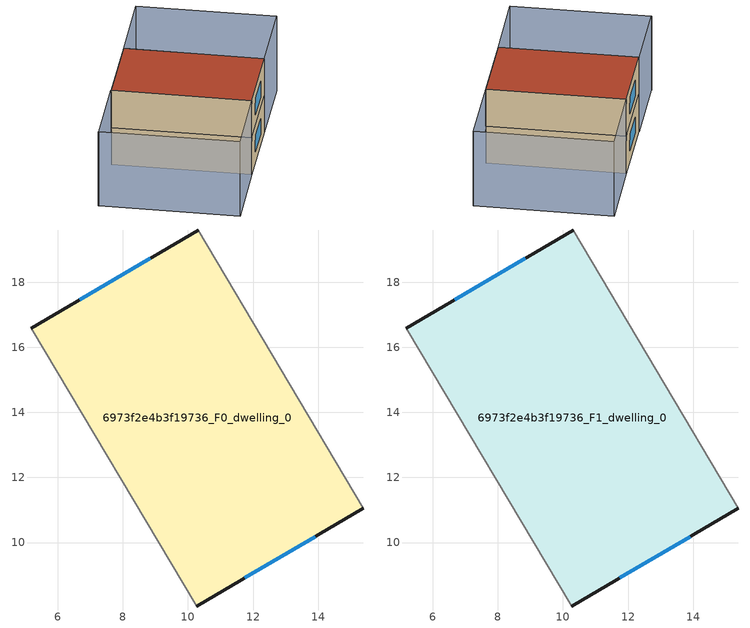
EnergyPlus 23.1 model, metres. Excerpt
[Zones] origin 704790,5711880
6973f2e4b3f19736_F0_dwelling_0
 floor ground (EU_floor_Construction): 10.32,19.6 15.38,11.05 10.28,8.05 5.19,16.59 z0
 wall outside (EU_wall_Construction): 10.32,19.6 5.19,16.59 / 10.28,8.05 15.38,11.05 z0:3
 wall adiabatic (EU_wall_Construction): 15.38,11.05 10.32,19.6 / 5.19,16.59 10.28,8.05 z0:3
 window (EU_Window_Construction): 8.84,18.73 6.67,17.46 / 11.75,8.92 13.9,10.19 z0.87:2.13
6973f2e4b3f19736_F1_dwelling_0
 floor to 6973f2e4b3f19736_F0_dwelling_0 (EU_floor_Construction): 10.32,19.6 15.38,11.05 10.28,8.05 5.19,16.59 z3
 wall outside (EU_wall_Construction): 10.32,19.6 5.19,16.59 / 10.28,8.05 15.38,11.05 z3:6
 wall adiabatic (EU_wall_Construction): 15.38,11.05 10.32,19.6 / 5.19,16.59 10.28,8.05 z3:6
 window (EU_Window_Construction): 8.84,18.73 6.67,17.46 / 11.75,8.92 13.9,10.19 z3.87:5.13
 roof outside (EU_roof_Construction): 15.38,11.05 10.32,19.6 5.19,16.59 10.28,8.05 z6
shading: 0.17,13.68 5.29,5.11 / 5.18,16.62 10.28,8.05 / 10.28,8.05 5.29,5.08 / 5.29,5.08 0.19,13.65 / 0.19,13.65 5.18,16.62 / 15.38,11.05 10.32,19.6 / 10.32,19.6 15.47,22.65 / 15.47,22.65 20.53,14.1 / 20.53,14.1 15.38,11.05 z0:6
[Building]
EU S2 Campaign: North Axis=0; Terrain=City; Solar Distribution=FullExterior
[Site:Location]
London: Latitude=51.5; Longitude=-0.5; Time Zone=0; Elevation=25
[SizingPeriod:WeatherFileDays]
AnnualSizingPeriod: Begin Month=1; Begin Day of Month=1; End Month=12; End Day of Month=31; Day of Week for Start Day=Monday; Use Weather File Daylight Saving Period=No; Use Weather File Rain and Snow Indicators=No
[MATERIAL]
EU_InternalMass_Material: Roughness=MediumRough; Thickness=0.1; Conductivity=1; Density=1800; Specific Heat=900; Thermal Absorptance=0.9; Solar Absorptance=0.7; Visible Absorptance=0.7
[MATERIAL:NOMASS] Roughness=MediumRough; Thermal Absorptance=0.9; Solar Absorptance=0.7; Visible Absorptance=0.7
Name | Thermal Resistance
EU_wall_NoMass | 0.724719
EU_roof_NoMass | 2.98947
EU_floor_NoMass | 2.39157
[WINDOWMATERIAL:SIMPLEGLAZINGSYSTEM]
EU_Window_SimpleGlazing: UFactor=2.63425; Solar Heat Gain Coefficient=0.76; Visible Transmittance=0.76
[CONSTRUCTION]
EU_wall_Construction: EU_wall_NoMass
EU_roof_Construction: EU_roof_NoMass
EU_floor_Construction: EU_floor_NoMass
EU_Window_Construction: EU_Window_SimpleGlazing
EU_InternalMass_Construction: EU_InternalMass_Material
[ZONE] Type=1; Multiplier=1; Ceiling Height=autocalculate; Floor Area=autocalculate; Part of Total Floor Area=Yes
Name | Volume
6973f2e4b3f19736_F0_dwelling_0 | 176.813
6973f2e4b3f19736_F1_dwelling_0 | 176.8125
[INTERNALMASS] Construction=EU_InternalMass_Construction; Surface Area=58.9376
Name | Zone or ZoneList
6973f2e4b3f19736_F0_dwelling_0_EU_InternalMass | 6973f2e4b3f19736_F0_dwelling_0
6973f2e4b3f19736_F1_dwelling_0_EU_InternalMass | 6973f2e4b3f19736_F1_dwelling_0
[OTHEREQUIPMENT] Fuel Type=Electricity; Design Level Calculation Method=Watts/Area; Power per Zone Floor Area=1; Fraction Latent=0; Fraction Radiant=0; Fraction Lost=0; Carbon Dioxide Generation Rate=0; EndUse Subcategory=EU_Step8_InternalGains
Name | Zone or ZoneList or Space or SpaceList | Schedule
EU_Step8_InternalGain_6973f2e4b3f19736_F0_dwelling_0_f000 | 6973f2e4b3f19736_F0_dwelling_0 | EU_Step8_GainSchedule_6973f2e4b3f19736_F0_dwelling_0_f000
EU_Step8_InternalGain_6973f2e4b3f19736_F1_dwelling_0_f000 | 6973f2e4b3f19736_F1_dwelling_0 | EU_Step8_GainSchedule_6973f2e4b3f19736_F1_dwelling_0_f000
[ZONEVENTILATION:DESIGNFLOWRATE] Schedule=EU_AlwaysOn; Design Flow Rate Calculation Method=AirChanges/Hour; Air Changes per Hour=0.418135; Ventilation Type=Natural; Fan Pressure Rise=0; Fan Total Efficiency=1; Constant Term Coefficient=1; Temperature Term Coefficient=0; Velocity Term Coefficient=0; Velocity Squared Term Coefficient=0; Minimum Indoor Temperature=-100; Maximum Indoor Temperature=100; Delta Temperature=-100; Minimum Outdoor Temperature=-100; Maximum Outdoor Temperature=100; Maximum Wind Speed=40
Name | Zone or ZoneList or Space or SpaceList
EU_ConstantAir_6973f2e4b3f19736_F0_dwelling_0 | 6973f2e4b3f19736_F0_dwelling_0
EU_ConstantAir_6973f2e4b3f19736_F1_dwelling_0 | 6973f2e4b3f19736_F1_dwelling_0
[HVACTEMPLATE:THERMOSTAT] Constant Heating Setpoint=20; Constant Cooling Setpoint=50
EU_HeatOnly_6973f2e4b3f19736_F0_dwelling_0; EU_HeatOnly_6973f2e4b3f19736_F1_dwelling_0
[HVACTEMPLATE:ZONE:IDEALLOADSAIRSYSTEM] System Availability Schedule=EU_AlwaysOn; Maximum Heating Supply Air Temperature=50; Minimum Cooling Supply Air Temperature=13; Maximum Heating Supply Air Humidity Ratio=0.0156; Minimum Cooling Supply Air Humidity Ratio=0.0077; Heating Limit=NoLimit; Cooling Limit=NoLimit; Heating Availability Schedule=EU_AlwaysOn; Cooling Availability Schedule=EU_CoolingOff; Dehumidification Control Type=ConstantSensibleHeatRatio; Cooling Sensible Heat Ratio=0.7; Dehumidification Setpoint=60; Humidification Control Type=None; Humidification Setpoint=30; Outdoor Air Method=None; Outdoor Air Flow Rate per Person=0.00944; Outdoor Air Flow Rate per Zone Floor Area=0; Outdoor Air Flow Rate per Zone=0; Demand Controlled Ventilation Type=None; Outdoor Air Economizer Type=NoEconomizer; Heat Recovery Type=None; Sensible Heat Recovery Effectiveness=0.7; Latent Heat Recovery Effectiveness=0.65
Name | Template Thermostat
6973f2e4b3f19736_F0_dwelling_0 | EU_HeatOnly_6973f2e4b3f19736_F0_dwelling_0
6973f2e4b3f19736_F1_dwelling_0 | EU_HeatOnly_6973f2e4b3f19736_F1_dwelling_0
[SIZING:ZONE] Zone Cooling Design Supply Air Temperature Input Method=SupplyAirTemperature; Zone Cooling Design Supply Air Temperature=13; Zone Heating Design Supply Air Temperature Input Method=SupplyAirTemperature; Zone Heating Design Supply Air Temperature=50; Zone Cooling Design Supply Air Humidity Ratio=0.008; Zone Heating Design Supply Air Humidity Ratio=0.008; Cooling Design Air Flow Method=DesignDay; Cooling Design Air Flow Rate=0; Cooling Minimum Air Flow per Zone Floor Area=0.000762; Cooling Minimum Air Flow=0; Cooling Minimum Air Flow Fraction=0.2; Heating Design Air Flow Method=DesignDay; Heating Design Air Flow Rate=0; Heating Maximum Air Flow per Zone Floor Area=0.002032; Heating Maximum Air Flow=0.141576; Heating Maximum Air Flow Fraction=0.3; Account for Dedicated Outdoor Air System=No; Dedicated Outdoor Air System Control Strategy=NeutralSupplyAir; Dedicated Outdoor Air Low Setpoint Temperature for Design=autosize; Dedicated Outdoor Air High Setpoint Temperature for Design=autosize; Zone Load Sizing Method=Sensible Load Only No Latent Load; Zone Latent Cooling Design Supply Air Humidity Ratio Input Method=HumidityRatioDifference; Zone Cooling Design Supply Air Humidity Ratio Difference=0.005; Zone Latent Heating Design Supply Air Humidity Ratio Input Method=HumidityRatioDifference; Zone Humidification Design Supply Air Humidity Ratio Difference=0.005
6973f2e4b3f19736_F0_dwelling_0; 6973f2e4b3f19736_F1_dwelling_0
[SCHEDULE:CONSTANT]
Name | Hourly Value
EU_AlwaysOn | 1
EU_CoolingOff | 0
[SCHEDULE:FILE] Column Number=1; Rows to Skip at Top=0; Number of Hours of Data=8760; Column Separator=Comma; Interpolate to Timestep=No; Minutes per Item=60; Adjust Schedule for Daylight Savings=Yes
Name | File
EU_Step8_GainSchedule_6973f2e4b3f19736_F0_dwelling_0_f000 | ../../schedules/6973f2e4b3f19736/6973f2e4b3f19736_F0_dwelling_0_f000_gain.csv
EU_Step8_GainSchedule_6973f2e4b3f19736_F1_dwelling_0_f000 | ../../schedules/6973f2e4b3f19736/6973f2e4b3f19736_F1_dwelling_0_f000_gain.csv
